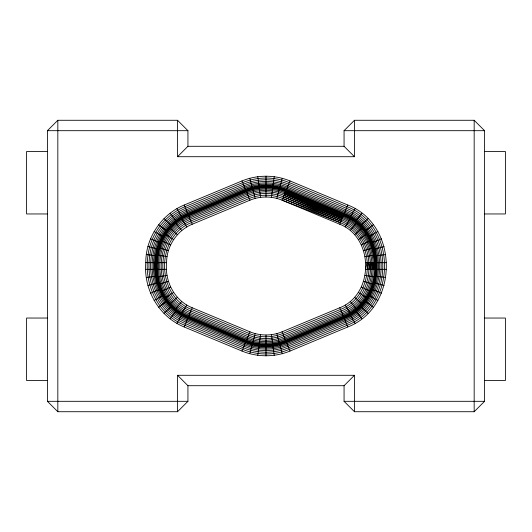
<?xml version="1.0" encoding="UTF-8"?>
<svg xmlns="http://www.w3.org/2000/svg" width="532" height="532" viewBox="0 0 532 532"><rect width="100%" height="100%" fill="white"/><g stroke="black" fill="none" stroke-linecap="round" stroke-linejoin="round"><path stroke-width="0.8" d="M375.652 269.325C377.9 246.702 365.118 223.334 343.745 214.755L286.023 190.556C273.322 185.316 258.678 185.316 245.977 190.556L188.208 214.635C144.997 231.247 145.449 300.773 188.208 317.365L245.977 341.444C258.678 346.684 273.322 346.684 286.023 341.444L343.792 317.365C387.003 300.753 386.551 231.227 343.792 214.635L285.963 190.702C273.302 185.482 258.698 185.482 246.037 190.702L188.268 214.782C145.529 231.061 145.529 300.939 188.268 317.218L246.037 341.298C258.698 346.518 273.302 346.518 285.963 341.298L343.732 317.218C386.638 300.793 386.013 231.633 343.592 215.108L285.963 190.702M343.592 215.108L285.784 191.134C273.235 185.961 258.765 185.961 246.216 191.134L188.448 215.214C146.087 231.353 146.087 300.647 188.448 316.786L246.216 340.866C258.765 346.039 273.235 346.039 285.784 340.866L343.552 316.786C364.839 308.281 377.208 285.099 375.299 262.675M343.353 215.679L285.485 191.846C273.129 186.745 258.871 186.745 246.516 191.846L188.747 215.919C146.998 231.839 146.998 300.161 188.747 316.081L246.516 340.154C258.871 345.255 273.129 345.255 285.485 340.154L343.253 316.081C384.982 299.849 385.447 231.839 343.353 215.679L285.784 191.134M145.781 262.675C145.615 238.01 161.376 214.363 184.205 205.026L241.974 180.947C257.209 174.662 274.791 174.662 290.026 180.947L347.795 205.026C399.16 224.703 399.16 307.297 347.795 326.974L290.026 351.053C274.791 357.338 257.209 357.338 241.974 351.053L184.205 326.974C158.988 316.846 143.44 289.475 145.781 262.675L166.596 262.675C166.509 246.23 177.003 230.489 192.212 224.245L249.98 200.165C260.141 195.976 271.859 195.976 282.02 200.165L340.413 222.742C376.171 236.58 376.463 295.632 340.48 309.425L282.711 333.504C272.111 337.88 259.889 337.88 249.289 333.504L191.52 309.425C155.577 295.586 155.577 236.414 191.52 222.576L249.289 198.496C259.889 194.12 272.111 194.12 282.711 198.496L341.025 221.272C378.033 235.629 378.584 296.79 341.158 311.04L283.39 335.12C272.357 339.669 259.643 339.669 248.61 335.12L190.842 311.04C153.489 296.696 153.489 235.304 190.842 220.96L248.61 196.88C259.643 192.331 272.357 192.331 283.39 196.88L341.604 219.882C379.801 234.718 380.573 297.86 341.79 312.563L284.022 336.643C272.59 341.351 259.41 341.351 247.978 336.643L190.21 312.563C151.534 297.74 151.534 234.26 190.21 219.437L247.978 195.357C259.41 190.649 272.59 190.649 284.022 195.357L342.143 218.592C381.437 233.867 382.362 298.824 342.362 313.933L284.593 338.013C272.803 342.874 259.197 342.874 247.407 338.013L189.638 313.933C149.765 298.685 149.765 233.315 189.638 218.067L247.407 193.987C259.197 189.126 272.803 189.126 284.593 193.987L342.621 217.448C382.907 233.302 384.004 299.443 342.854 315.117L285.086 339.197C272.983 344.191 259.018 344.191 246.915 339.197L189.146 315.117C148.235 299.496 148.235 232.504 189.146 216.883L246.915 192.803C259.018 187.809 272.983 187.809 285.086 192.803L343.027 216.471C364.114 224.763 375.246 247.493 374.415 269.325M373.378 269.325L373.823 262.675M156.189 262.675C156.169 244.341 166.257 226.851 182.124 217.655L176.897 208.65M166.596 262.675C164.574 281.209 174.523 300.713 192.212 307.755L249.98 331.835C260.141 336.025 271.859 336.025 282.02 331.835L339.788 307.755C374.275 294.435 374.275 237.565 339.788 224.245L282.02 200.165L290.026 180.947M355.103 323.35L349.876 314.346C367.931 304.098 377.78 283.144 375.685 262.675M372.094 269.325L372.766 262.675M271.466 197.319L274.199 176.684M257.801 355.316L260.534 334.681M370.604 269.325L371.522 262.675M368.962 269.325L370.126 262.675M158.636 224.717L166.902 231.041C161.509 238.316 157.838 246.895 156.634 255.892L146.313 254.535M373.364 307.283L365.098 300.959C370.491 293.684 374.162 285.105 375.366 276.108L385.687 277.465M367.213 269.325L368.623 262.675M367.033 262.675L365.404 269.325L386.219 269.325M276.833 198.396L282.253 178.293M249.747 353.707L255.167 333.604M184.205 326.974L192.212 307.755M241.974 351.053L249.98 331.835M339.788 224.245L347.795 205.026M176.897 323.35L182.124 314.346C168.331 306.385 158.716 291.888 156.634 276.108L146.313 277.465M355.103 208.65L349.876 217.655C363.669 225.615 373.284 240.112 375.366 255.892L385.687 254.535M154.114 300.5L163.138 295.307C167.593 302.888 173.937 309.258 181.392 313.913L186.759 304.996M345.241 227.004L350.608 218.087L343.792 214.635M170.127 318.808L176.478 310.562M355.522 221.438L361.873 213.192M175.148 309.504L181.764 301.471M350.236 230.529L356.852 222.496L350.608 218.087M164.009 218.579L171.377 225.927L164.927 233.807L173.585 239.58M367.991 313.421L360.623 306.073L367.073 298.193L358.415 292.42M177.342 234.752L169.622 227.776L171.377 225.927M360.623 306.073L362.378 304.224L354.658 297.248M177.528 411.721L177.528 375.293L187.936 385.7L187.936 401.314L177.528 411.721L57.828 411.721L47.415 401.314L47.415 130.686L57.828 120.279L177.528 120.279L187.936 130.686L187.936 146.3L177.528 156.707L177.528 120.279M354.472 120.279L354.472 156.707L344.064 146.3L344.064 130.686L354.472 120.279L474.172 120.279L484.586 130.686L484.586 401.314L474.172 411.721L354.472 411.721L344.064 401.314L344.064 385.7L354.472 375.293L354.472 411.721M164.009 313.421L171.377 306.073M360.623 225.927L367.991 218.579M169.622 227.776L176.478 221.438L170.127 213.192M362.378 304.224L355.522 310.562L361.873 318.808M169.622 304.224L177.342 297.248M354.658 234.752L362.378 227.776L356.852 222.496M181.764 230.529L175.148 222.496L176.478 221.438M355.522 310.562L356.852 309.504L350.236 301.471M158.636 307.283L166.902 300.959M365.098 231.041L373.364 224.717M175.148 222.496L182.124 217.655M356.852 309.504L349.876 314.346M173.585 292.42L164.927 298.193L160.132 289.209L150.516 293.185M358.415 239.58L367.073 233.807L368.862 236.693L377.886 231.5M188.208 214.635L181.392 218.087L186.759 227.004M343.792 317.365L350.608 313.913L345.241 304.996M160.132 289.209L161.169 291.543L170.579 287.1M361.421 244.9L370.831 240.457L371.868 242.792L381.484 238.815M147.903 285.465L157.957 282.771L158.423 284.407L168.385 281.395M363.615 250.605L373.577 247.593L374.043 249.229L384.097 246.535M167.048 275.423L156.747 276.953L156.189 269.325M364.952 256.577L375.253 255.047L375.811 262.675M47.415 130.686L187.936 130.686M344.064 130.686L484.586 130.686M187.936 146.3L344.064 146.3M47.415 151.507L26.6 151.507L26.6 213.957L47.415 213.957M484.586 151.507L505.4 151.507L505.4 213.957L484.586 213.957M177.528 156.707L354.472 156.707M365.404 262.675L386.219 262.675M145.781 269.325L166.596 269.325M47.415 318.043L26.6 318.043L26.6 380.493L47.415 380.493M484.586 318.043L505.4 318.043L505.4 380.493L484.586 380.493M177.528 375.293L354.472 375.293M187.936 385.7L344.064 385.7M47.415 401.314L187.936 401.314M344.064 401.314L484.586 401.314M364.952 275.423L375.253 276.953M156.747 255.047L167.048 256.577M384.097 285.465L374.043 282.771M147.903 246.535L157.957 249.229M363.615 281.395L373.577 284.407M158.423 247.593L168.385 250.605M371.868 289.209L381.484 293.185M150.516 238.815L160.132 242.792M282.711 198.496L340.413 222.742M283.39 196.88L341.025 221.272M284.022 195.357L341.604 219.882M285.485 191.846L343.027 216.471M285.086 192.803L342.621 217.448M284.593 193.987L342.143 218.592M361.421 287.1L370.831 291.543M161.169 240.457L170.579 244.9M181.392 313.913L188.208 317.365M368.862 295.307L377.886 300.5M154.114 231.5L163.138 236.693M362.378 227.776L367.073 233.807L371.868 242.792M339.788 307.755L347.795 326.974M241.974 180.947L249.98 200.165M282.02 331.835L290.026 351.053M184.205 205.026L192.212 224.245M370.831 240.457L374.043 249.229M161.169 291.543L157.957 282.771M249.747 178.293L255.167 198.396M276.833 333.604L282.253 353.707M373.577 247.593L375.366 255.892M158.423 284.407L156.634 276.108M257.801 176.684L260.534 197.319M271.466 334.681L274.199 355.316M374.674 262.675L375.186 269.325M474.172 120.279L474.172 411.721M266 176.139L266 196.96M266 335.04L266 355.861M57.828 120.279L57.828 411.721M148.102 254.768C143.381 283.117 157.286 314.472 184.897 325.305L242.665 349.384C257.468 355.489 274.532 355.489 289.335 349.384L347.103 325.305C397.005 306.173 397.005 225.827 347.103 206.695L289.335 182.616C274.532 176.511 257.468 176.511 242.665 182.616L184.897 206.695C165.272 214.808 150.809 233.708 148.102 254.768M149.844 255.001C145.236 282.585 158.676 313.142 185.575 323.689L243.343 347.768C257.714 353.694 274.286 353.694 288.657 347.768L346.425 323.689C394.917 305.089 394.917 226.911 346.425 208.311L288.657 184.232C274.286 178.306 257.714 178.306 243.343 184.232L185.575 208.311C166.516 216.192 152.471 234.546 149.844 255.001M151.474 255.214C146.972 282.08 159.979 311.892 186.207 322.166L243.975 346.246C257.94 352.011 274.06 352.011 288.025 346.246L345.793 322.166C392.955 304.065 392.955 227.935 345.793 209.834L288.025 185.754C274.06 179.989 257.94 179.989 243.975 185.754L186.207 209.834C167.68 217.488 154.027 235.33 151.474 255.214M152.943 255.407C148.548 281.621 161.156 310.768 186.779 320.796L244.547 344.876C258.153 350.488 273.847 350.488 287.453 344.876L345.221 320.796C391.18 303.14 391.18 228.86 345.221 211.204L287.453 187.124C273.847 181.512 258.153 181.512 244.547 187.124L186.779 211.204C168.73 218.665 155.437 236.042 152.943 255.407M154.22 255.573C149.904 281.228 162.174 309.79 187.271 319.612L245.039 343.692C258.333 349.172 273.667 349.172 286.961 343.692L344.729 319.612C389.65 302.349 389.65 229.651 344.729 212.388L286.961 188.308C273.667 182.828 258.333 182.828 245.039 188.308L187.271 212.388C169.642 219.676 156.647 236.654 154.22 255.573M155.251 255.712C151.002 280.909 162.998 308.999 187.67 318.655L245.438 342.734C258.479 348.108 273.521 348.108 286.562 342.734L344.33 318.655C388.34 301.963 388.34 230.037 344.33 213.345L286.562 189.266C273.521 183.892 258.479 183.892 245.438 189.266L187.67 213.345C170.38 220.501 157.632 237.152 155.251 255.712M156.009 255.812C151.813 280.677 163.61 308.42 187.969 317.943L245.737 342.023C258.585 347.323 273.415 347.323 286.263 342.023L344.031 317.943C387.429 301.478 387.429 230.522 344.031 214.057L286.263 189.977C273.415 184.677 258.585 184.677 245.737 189.977L187.969 214.057C170.925 221.106 158.363 237.518 156.009 255.812M156.475 255.872C152.312 280.53 163.982 308.061 188.148 317.511L245.917 341.591C258.652 346.844 273.348 346.844 286.083 341.591L343.852 317.511C386.87 301.178 386.87 230.822 343.852 214.489L286.083 190.409C273.348 185.156 258.652 185.156 245.917 190.409L188.148 214.489C171.257 221.472 158.802 237.738 156.475 255.872"/></g></svg>
